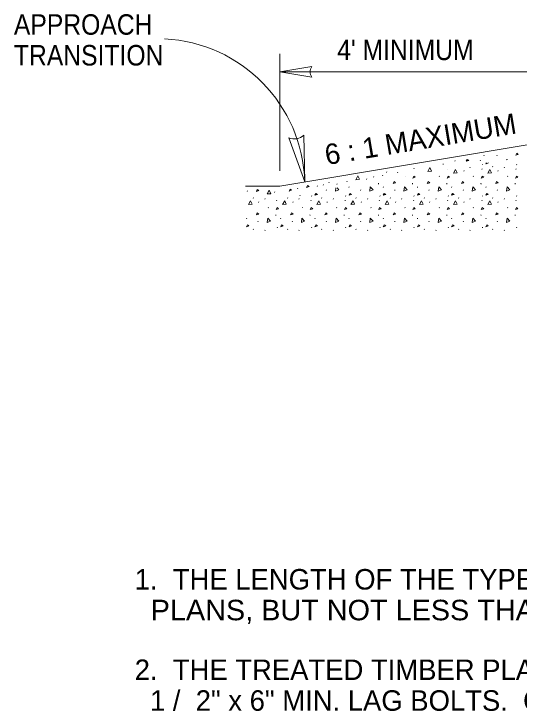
# Model space of a CAD drawing. Extents: x -76869 to -75695, y -469111 to -468408.
# Drawn here: x -76696.6 to -76647.3, y -468890.4 to -468822.4 of the extents above; entities that cross this region are included whole.
import ezdxf

# ---------------------------------------------------------------- set-up
doc = ezdxf.new("R2010")
doc.units = 0
doc.header["$LTSCALE"] = 0.8
doc.layers.add('3', color=7, linetype='Continuous', lineweight=13)
doc.layers.add('4', color=7, linetype='Continuous', lineweight=13)

msp = doc.modelspace()

# ---------------------------------------------------------------- linework, layer by layer
at = {"layer": '3'}
for p, q in [((-76653.599, -468836.731), (-76653.57, -468836.663)), ((-76651.131, -468836.697), (-76651.103, -468836.63)), ((-76650.767, -468836.217), (-76650.743, -468836.15)), ((-76649.495, -468836.217), (-76649.461, -468836.15)), ((-76648.563, -468836.611), (-76648.563, -468836.587)), ((-76648.477, -468836.572), (-76648.559, -468836.611)), ((-76654.751, -468837.052), (-76654.727, -468836.985)), ((-76652.125, -468837.393), (-76652.096, -468837.326)), ((-76650.915, -468837.062), (-76650.887, -468837.105)), ((-76650.575, -468837.014), (-76650.527, -468836.913)), ((-76649.922, -468837.254), (-76649.888, -468837.297)), ((-76648.794, -468837.393), (-76648.765, -468837.326)), ((-76647.579, -468837.062), (-76647.551, -468837.105)), ((-76660.252, -468837.854), (-76660.223, -468837.782)), ((-76659.176, -468837.892), (-76659.148, -468837.825)), ((-76657.583, -468837.494), (-76657.554, -468837.422)), ((-76654.304, -468837.547), (-76654.304, -468837.542)), ((-76652.725, -468837.715), (-76652.696, -468837.652)), ((-76650.973, -468837.547), (-76650.939, -468837.479)), ((-76649.394, -468837.715), (-76649.365, -468837.652)), ((-76647.642, -468837.547), (-76647.608, -468837.479)), ((-76664.121, -468838.771), (-76664.092, -468838.703)), ((-76662.205, -468838.531), (-76662.176, -468838.463)), ((-76661.528, -468838.291), (-76661.5, -468838.223)), ((-76660.655, -468838.171), (-76660.621, -468838.103)), ((-76658.442, -468838.233), (-76658.437, -468838.238)), ((-76655.135, -468838.19), (-76655.101, -468838.238)), ((-76651.804, -468838.19), (-76651.77, -468838.238)), ((-76648.463, -468838.19), (-76648.439, -468838.238)), ((-76668.94, -468839.452), (-76668.911, -468839.385)), ((-76667.029, -468839.212), (-76667.001, -468839.145)), ((-76666.429, -468839.092), (-76666.401, -468839.025)), ((-76665.873, -468838.852), (-76665.844, -468838.785)), ((-76665.234, -468839.673), (-76665.191, -468839.356)), ((-76665.119, -468839.011), (-76665.085, -468838.943)), ((-76663.924, -468839.294), (-76663.895, -468839.227)), ((-76661.053, -468838.9), (-76661.044, -468838.967)), ((-76660.588, -468839.294), (-76660.559, -468839.227)), ((-76657.722, -468838.9), (-76657.712, -468838.967)), ((-76657.256, -468839.294), (-76657.228, -468839.227)), ((-76654.386, -468838.9), (-76654.381, -468838.967)), ((-76653.925, -468839.294), (-76653.892, -468839.227)), ((-76651.055, -468838.9), (-76651.045, -468838.967)), ((-76650.589, -468839.294), (-76650.56, -468839.227)), ((-76647.723, -468838.9), (-76647.714, -468838.967)), ((-76673.845, -468839.692), (-76673.812, -468839.625)), ((-76671.172, -468839.812), (-76671.143, -468839.745)), ((-76668.7, -468840.134), (-76668.671, -468840.062)), ((-76667.581, -468840.124), (-76667.553, -468840.167)), ((-76666.132, -468839.596), (-76666.103, -468839.534)), ((-76664.25, -468840.124), (-76664.221, -468840.167)), ((-76662.8, -468839.596), (-76662.767, -468839.534)), ((-76660.919, -468840.124), (-76660.885, -468840.167)), ((-76659.464, -468839.596), (-76659.436, -468839.534)), ((-76657.583, -468840.124), (-76657.554, -468840.167)), ((-76656.133, -468839.596), (-76656.1, -468839.534)), ((-76654.252, -468840.124), (-76654.223, -468840.167)), ((-76652.802, -468839.596), (-76652.768, -468839.534)), ((-76650.915, -468840.124), (-76650.887, -468840.167)), ((-76649.466, -468839.596), (-76649.437, -468839.534)), ((-76647.579, -468840.124), (-76647.551, -468840.167)), ((-76673.255, -468840.311), (-76673.221, -468840.355)), ((-76672.727, -468840.782), (-76672.698, -468840.71)), ((-76672.127, -468840.455), (-76672.098, -468840.393)), ((-76670.975, -468840.614), (-76670.941, -468840.542)), ((-76669.919, -468840.311), (-76669.89, -468840.355)), ((-76669.391, -468840.782), (-76669.367, -468840.71)), ((-76668.796, -468840.455), (-76668.767, -468840.393)), ((-76667.644, -468840.614), (-76667.61, -468840.542)), ((-76666.588, -468840.311), (-76666.559, -468840.355)), ((-76666.06, -468840.782), (-76666.031, -468840.71)), ((-76665.46, -468840.455), (-76665.431, -468840.393)), ((-76664.303, -468840.614), (-76664.279, -468840.542)), ((-76663.252, -468840.311), (-76663.223, -468840.355)), ((-76662.724, -468840.782), (-76662.7, -468840.71)), ((-76662.124, -468840.455), (-76662.095, -468840.393)), ((-76660.972, -468840.614), (-76660.943, -468840.542)), ((-76659.92, -468840.311), (-76659.887, -468840.355)), ((-76659.392, -468840.782), (-76659.364, -468840.71)), ((-76658.792, -468840.455), (-76658.764, -468840.393)), ((-76657.64, -468840.614), (-76657.612, -468840.542)), ((-76656.584, -468840.311), (-76656.556, -468840.355)), ((-76656.061, -468840.782), (-76656.028, -468840.71)), ((-76655.461, -468840.455), (-76655.428, -468840.393)), ((-76654.304, -468840.614), (-76654.276, -468840.542)), ((-76653.253, -468840.311), (-76653.22, -468840.355)), ((-76652.725, -468840.782), (-76652.696, -468840.71)), ((-76652.125, -468840.455), (-76652.096, -468840.393)), ((-76650.973, -468840.614), (-76650.939, -468840.542)), ((-76649.922, -468840.311), (-76649.888, -468840.355)), ((-76649.394, -468840.782), (-76649.365, -468840.71)), ((-76648.794, -468840.455), (-76648.765, -468840.393)), ((-76647.642, -468840.614), (-76647.608, -468840.542)), ((-76671.801, -468841.257), (-76671.772, -468841.3)), ((-76668.465, -468841.257), (-76668.436, -468841.3)), ((-76665.133, -468841.257), (-76665.1, -468841.3)), ((-76661.802, -468841.257), (-76661.768, -468841.3)), ((-76658.466, -468841.257), (-76658.437, -468841.3)), ((-76655.135, -468841.257), (-76655.101, -468841.3)), ((-76651.804, -468841.257), (-76651.77, -468841.3)), ((-76648.463, -468841.257), (-76648.439, -468841.3)), ((-76671.052, -468841.963), (-76671.047, -468842.03)), ((-76667.721, -468841.963), (-76667.711, -468842.03)), ((-76664.385, -468841.963), (-76664.38, -468842.03)), ((-76661.053, -468841.963), (-76661.044, -468842.03)), ((-76657.722, -468841.963), (-76657.712, -468842.03)), ((-76654.386, -468841.963), (-76654.381, -468842.03)), ((-76651.055, -468841.963), (-76651.045, -468842.03)), ((-76647.723, -468841.963), (-76647.714, -468842.03)), ((-76673.927, -468842.356), (-76673.893, -468842.294)), ((-76672.799, -468842.659), (-76672.77, -468842.591)), ((-76670.591, -468842.356), (-76670.562, -468842.294)), ((-76669.468, -468842.659), (-76669.439, -468842.591)), ((-76667.26, -468842.356), (-76667.226, -468842.294)), ((-76666.132, -468842.659), (-76666.103, -468842.591)), ((-76663.924, -468842.356), (-76663.895, -468842.294)), ((-76662.8, -468842.659), (-76662.767, -468842.591)), ((-76660.588, -468842.356), (-76660.559, -468842.294)), ((-76659.464, -468842.659), (-76659.436, -468842.591)), ((-76657.256, -468842.356), (-76657.228, -468842.294)), ((-76656.133, -468842.659), (-76656.1, -468842.591)), ((-76653.925, -468842.356), (-76653.892, -468842.294)), ((-76652.802, -468842.659), (-76652.768, -468842.591)), ((-76650.589, -468842.356), (-76650.56, -468842.294)), ((-76649.466, -468842.659), (-76649.437, -468842.591)), ((-76673.255, -468843.374), (-76673.221, -468843.422)), ((-76672.127, -468843.518), (-76672.098, -468843.456)), ((-76670.917, -468843.187), (-76670.884, -468843.23)), ((-76669.919, -468843.374), (-76669.89, -468843.422)), ((-76668.796, -468843.518), (-76668.767, -468843.456)), ((-76667.581, -468843.187), (-76667.553, -468843.23)), ((-76666.588, -468843.374), (-76666.559, -468843.422)), ((-76665.46, -468843.518), (-76665.431, -468843.456)), ((-76664.25, -468843.187), (-76664.221, -468843.23)), ((-76663.252, -468843.374), (-76663.223, -468843.422)), ((-76662.124, -468843.518), (-76662.095, -468843.456)), ((-76660.919, -468843.187), (-76660.885, -468843.23)), ((-76659.92, -468843.374), (-76659.887, -468843.422)), ((-76658.792, -468843.518), (-76658.764, -468843.456)), ((-76657.583, -468843.187), (-76657.554, -468843.23)), ((-76656.584, -468843.374), (-76656.556, -468843.422)), ((-76655.461, -468843.518), (-76655.428, -468843.456)), ((-76654.252, -468843.187), (-76654.223, -468843.23)), ((-76653.253, -468843.374), (-76653.22, -468843.422)), ((-76652.125, -468843.518), (-76652.096, -468843.456)), ((-76650.915, -468843.187), (-76650.887, -468843.23)), ((-76649.922, -468843.374), (-76649.888, -468843.422)), ((-76648.794, -468843.518), (-76648.765, -468843.456)), ((-76647.579, -468843.187), (-76647.551, -468843.23))]:
    msp.add_line(p, q, dxfattribs=at)
for points in [[(-76674.009, -468839.164), (-76670.677, -468839.164), (-76644.008, -468834.715)], [(-76656.234, -468837.743), (-76656.032, -468837.369), (-76655.884, -468837.71), (-76656.224, -468837.743)], [(-76650.397, -468836.894), (-76650.339, -468836.937), (-76650.575, -468837.014)], [(-76653.724, -468837.916), (-76653.527, -468837.542), (-76653.368, -468837.887), (-76653.719, -468837.916)], [(-76650.387, -468837.916), (-76650.191, -468837.542), (-76650.037, -468837.887), (-76650.383, -468837.916)], [(-76663.247, -468838.545), (-76663.045, -468838.166), (-76662.892, -468838.511), (-76663.242, -468838.545)], [(-76665.085, -468839.342), (-76664.908, -468839.524), (-76665.225, -468839.673)], [(-76661.903, -468839.673), (-76661.84, -468839.251), (-76661.576, -468839.524), (-76661.893, -468839.673)], [(-76658.567, -468839.673), (-76658.504, -468839.251), (-76658.245, -468839.524), (-76658.562, -468839.673)], [(-76655.231, -468839.673), (-76655.173, -468839.251), (-76654.909, -468839.524), (-76655.226, -468839.673)], [(-76651.9, -468839.673), (-76651.842, -468839.251), (-76651.578, -468839.524), (-76651.895, -468839.673)], [(-76648.563, -468839.673), (-76648.506, -468839.251), (-76648.247, -468839.524), (-76648.559, -468839.673)], [(-76671.901, -468839.942), (-76671.7, -468839.567), (-76671.551, -468839.913), (-76671.897, -468839.942)], [(-76673.725, -468840.979), (-76673.524, -468840.604), (-76673.37, -468840.95), (-76673.716, -468840.979)], [(-76670.389, -468840.979), (-76670.188, -468840.604), (-76670.039, -468840.95), (-76670.38, -468840.979)], [(-76667.058, -468840.979), (-76666.857, -468840.604), (-76666.703, -468840.95), (-76667.049, -468840.979)], [(-76663.727, -468840.979), (-76663.525, -468840.604), (-76663.372, -468840.95), (-76663.717, -468840.979)], [(-76660.391, -468840.979), (-76660.189, -468840.604), (-76660.036, -468840.95), (-76660.381, -468840.979)], [(-76657.055, -468840.979), (-76656.858, -468840.604), (-76656.7, -468840.95), (-76657.05, -468840.979)], [(-76653.724, -468840.979), (-76653.527, -468840.604), (-76653.368, -468840.95), (-76653.719, -468840.979)], [(-76650.387, -468840.979), (-76650.191, -468840.604), (-76650.037, -468840.95), (-76650.383, -468840.979)], [(-76671.901, -468842.735), (-76671.839, -468842.313), (-76671.58, -468842.587), (-76671.892, -468842.735)], [(-76668.565, -468842.735), (-76668.508, -468842.313), (-76668.244, -468842.587), (-76668.561, -468842.735)], [(-76665.234, -468842.735), (-76665.172, -468842.313), (-76664.908, -468842.587), (-76665.225, -468842.735)], [(-76661.903, -468842.735), (-76661.84, -468842.313), (-76661.576, -468842.587), (-76661.893, -468842.735)], [(-76658.567, -468842.735), (-76658.504, -468842.313), (-76658.245, -468842.587), (-76658.562, -468842.735)], [(-76655.231, -468842.735), (-76655.173, -468842.313), (-76654.909, -468842.587), (-76655.226, -468842.735)], [(-76651.9, -468842.735), (-76651.842, -468842.313), (-76651.578, -468842.587), (-76651.895, -468842.735)], [(-76648.563, -468842.735), (-76648.506, -468842.313), (-76648.247, -468842.587), (-76648.559, -468842.735)]]:
    msp.add_lwpolyline(points, dxfattribs=at)
for points in [[(-76647.661, -468836.155), (-76647.57, -468835.972), (-76647.421, -468836.083)], [(-76652.48, -468836.75), (-76652.389, -468836.567), (-76652.245, -468836.678)], [(-76659.613, -468838.91), (-76659.527, -468838.727), (-76659.378, -468838.838)], [(-76657.688, -468838.382), (-76657.602, -468838.199), (-76657.453, -468838.31)], [(-76656.282, -468838.91), (-76656.191, -468838.727), (-76656.047, -468838.838)], [(-76654.357, -468838.382), (-76654.266, -468838.199), (-76654.122, -468838.31)], [(-76652.946, -468838.91), (-76652.86, -468838.727), (-76652.711, -468838.838)], [(-76651.021, -468838.382), (-76650.935, -468838.199), (-76650.786, -468838.31)], [(-76649.615, -468838.91), (-76649.523, -468838.727), (-76649.375, -468838.838)], [(-76647.69, -468838.382), (-76647.599, -468838.199), (-76647.455, -468838.31)], [(-76668.047, -468839.294), (-76667.956, -468839.107), (-76667.807, -468839.217)], [(-76672.948, -468839.692), (-76672.861, -468839.51), (-76672.713, -468839.615)], [(-76669.761, -468839.654), (-76669.669, -468839.467), (-76669.525, -468839.577)], [(-76667.245, -468840.071), (-76667.154, -468839.889), (-76667.005, -468839.995)], [(-76663.909, -468840.071), (-76663.823, -468839.889), (-76663.674, -468839.995)], [(-76660.578, -468840.071), (-76660.487, -468839.889), (-76660.343, -468839.995)], [(-76657.247, -468840.071), (-76657.151, -468839.889), (-76657.007, -468839.995)], [(-76653.911, -468840.071), (-76653.82, -468839.889), (-76653.676, -468839.995)], [(-76650.575, -468840.071), (-76650.483, -468839.889), (-76650.339, -468839.995)], [(-76671.023, -468841.449), (-76670.932, -468841.262), (-76670.783, -468841.377)], [(-76667.692, -468841.449), (-76667.601, -468841.262), (-76667.452, -468841.377)], [(-76664.356, -468841.449), (-76664.265, -468841.262), (-76664.121, -468841.377)], [(-76661.02, -468841.449), (-76660.933, -468841.262), (-76660.784, -468841.377)], [(-76657.688, -468841.449), (-76657.602, -468841.262), (-76657.453, -468841.377)], [(-76654.357, -468841.449), (-76654.266, -468841.262), (-76654.122, -468841.377)], [(-76651.021, -468841.449), (-76650.935, -468841.262), (-76650.786, -468841.377)], [(-76647.69, -468841.449), (-76647.599, -468841.262), (-76647.455, -468841.377)], [(-76672.943, -468841.977), (-76672.857, -468841.79), (-76672.708, -468841.905)], [(-76669.612, -468841.977), (-76669.525, -468841.79), (-76669.377, -468841.905)], [(-76666.281, -468841.977), (-76666.189, -468841.79), (-76666.045, -468841.905)], [(-76662.944, -468841.977), (-76662.858, -468841.79), (-76662.709, -468841.905)], [(-76659.613, -468841.977), (-76659.527, -468841.79), (-76659.378, -468841.905)], [(-76656.282, -468841.977), (-76656.191, -468841.79), (-76656.047, -468841.905)], [(-76652.946, -468841.977), (-76652.86, -468841.79), (-76652.711, -468841.905)], [(-76649.615, -468841.977), (-76649.523, -468841.79), (-76649.375, -468841.905)], [(-76673.908, -468843.134), (-76673.821, -468842.951), (-76673.673, -468843.062)], [(-76670.577, -468843.134), (-76670.485, -468842.951), (-76670.341, -468843.062)], [(-76667.245, -468843.134), (-76667.154, -468842.951), (-76667.005, -468843.062)], [(-76663.909, -468843.134), (-76663.823, -468842.951), (-76663.674, -468843.062)], [(-76660.578, -468843.134), (-76660.487, -468842.951), (-76660.343, -468843.062)], [(-76657.247, -468843.134), (-76657.151, -468842.951), (-76657.007, -468843.062)], [(-76653.911, -468843.134), (-76653.82, -468842.951), (-76653.676, -468843.062)], [(-76650.575, -468843.134), (-76650.483, -468842.951), (-76650.339, -468843.062)]]:
    msp.add_lwpolyline(points, close=True, dxfattribs=at)
at = {"layer": '4'}
for p, q in [((-76670.677, -468826.266), (-76670.677, -468837.681)), ((-76644.008, -468828.023), (-76670.677, -468828.023))]:
    msp.add_line(p, q, dxfattribs=at)
for points in [[(-76667.548, -468827.505), (-76670.677, -468828.023), (-76667.548, -468828.546)], [(-76669.794, -468834.465), (-76668.234, -468838.756), (-76668.316, -468834.187)]]:
    msp.add_lwpolyline(points, dxfattribs=at)
for centre, radius, start, end in [((-76682.628, -468839.184), 14.4, 1.70411, 87.12114), ((-76666.735, -468828.024), 0.966, 147.30964, 212.70483), ((-76669.269, -468833.176), 1.392, 247.83175, 313.22694)]:
    msp.add_arc(centre, radius, start, end, dxfattribs=at)

# ---------------------------------------------------------------- texts
for s, width, p in [('APPROACH', 0.9, (-76696.588, -468824.405)), ("4' MINIMUM", 0.9, (-76665.066, -468826.877)), ('TRANSITION', 0.9, (-76696.588, -468827.405)), ("  PLANS, BUT NOT LESS THAN 50'.", 1.05, (-76684.81, -468881.532))]:
    msp.add_text(s, height=2, dxfattribs=dict(at, width=width)).set_placement(p)
msp.add_text('6 : 1 MAXIMUM', height=2, rotation=9.467, dxfattribs=at).set_placement((-76666.095, -468837.123))
for s, p in [('1.  THE LENGTH OF THE TYPE 2 CONSTRUCTION EXIT SHALL BE AS INDICATED ON THE', (-76684.81, -468878.532)), ('2.  THE TREATED TIMBER PLANKS SHALL BE ATTACHED TO THE RAILROAD TIES WITH', (-76684.81, -468887.36)), ('  1 /  2" x 6" MIN. LAG BOLTS.  OTHER FASTENERS MAY BE USED AS APPROVED BY THE', (-76684.81, -468890.36))]:
    msp.add_text(s, height=2, dxfattribs=at).set_placement(p)

doc.saveas('drawing.dxf')
